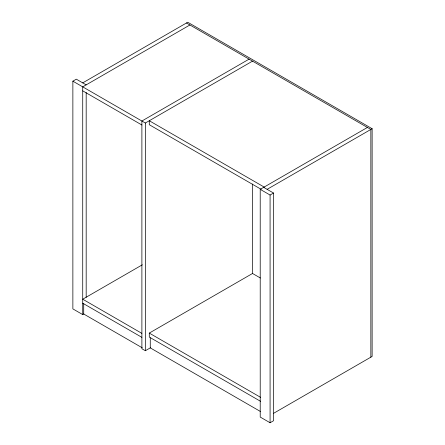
<?xml version="1.0" encoding="UTF-8"?>
<svg xmlns="http://www.w3.org/2000/svg" width="445" height="445" viewBox="0 0 445 445"><rect width="100%" height="100%" fill="white"/><g stroke="black" fill="none" stroke-linecap="round" stroke-linejoin="round"><path stroke-width="0.67" d="M83.877 313.92L82.725 314.587L72.869 308.891L72.869 81.174L76.317 79.177L86.18 84.873M82.725 82.881L187.74 22.25L372.131 128.705L372.131 356.428L273.714 413.249M189.909 24.981L82.725 86.864L82.725 314.587M249.072 59.14L141.888 121.023L141.888 348.741L145.343 350.732L150.76 347.606M72.869 81.174L145.343 123.015L252.526 61.132M263.668 187.345L273.53 193.035L273.53 420.759L270.076 422.75L260.214 417.06L260.214 189.336L367.398 127.454M267.117 189.336L372.131 128.705M142.339 264.797L82.725 299.212L141.888 333.372M260.214 189.336L270.076 195.032L273.53 193.035M260.553 401.312L149.286 337.071L149.286 333.088L252.526 273.48L260.342 277.997M186.461 22.99L370.852 129.445L370.852 357.168M264.163 187.061L149.286 120.74L149.286 124.722L261.154 189.309M82.725 90.852L141.888 125.006M149.286 333.088L260.553 397.324M82.725 303.201L141.888 337.355M260.336 411.43L150.271 347.89L150.271 337.844M142.278 347.829L83.716 314.014L83.716 303.301M270.076 195.032L270.076 422.75M252.526 184.019L252.526 273.58M145.343 123.015L145.343 350.732M86.18 92.51L86.18 297.316"/></g></svg>
